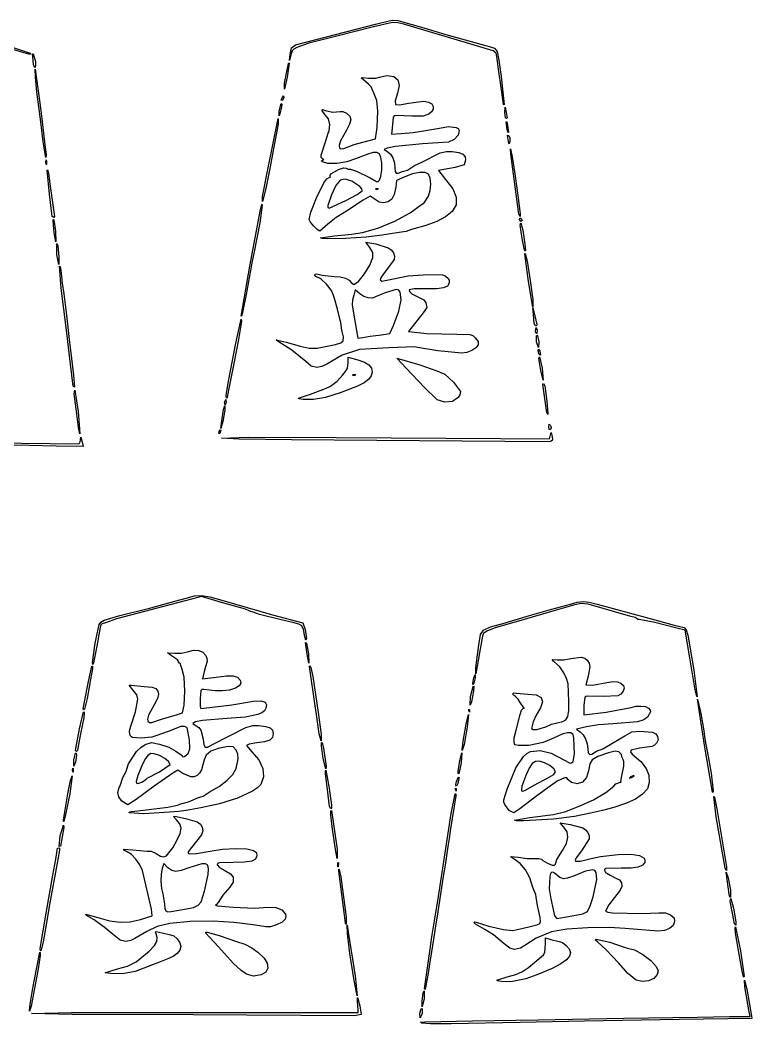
# Model space of a CAD drawing. Extents: x 118 to 1734, y 127 to 2403.
# Drawn here: x 1312 to 1722, y 733 to 1296 of the extents above; entities that cross this region are included whole.
import ezdxf

# ---------------------------------------------------------------- set-up
doc = ezdxf.new("R2010")
doc.units = 0
doc.layers.get('0').update_dxf_attribs({"linetype": 'CONTINUOUS'})

msp = doc.modelspace()

# ---------------------------------------------------------------- linework, layer by layer
at = {"color": 7}
for points in [[(1582.5, 1248.4929), (1581.3945, 1256.680425), (1579.8087, 1268.25), (1578.8499, 1275.263775), (1578.375214, 1277.19126), (1576.733503, 1278.545747), (1563.75, 1282.51065), (1534.125, 1291.136025), (1526.786325, 1293.3741), (1523.419973, 1294.269446), (1520.345081, 1294.395216), (1509.75, 1291.867575), (1488.375, 1286.630775), (1473.529669, 1282.763484), (1466.8443, 1280.3943), (1465.081575, 1279.5), (1464.224766, 1278.563672), (1463.384325, 1276.3125), (1462.5555, 1273.125), (1462.930125, 1276.42845), (1463.747269, 1280.277816), (1465.947825, 1281.777675), (1510.875, 1293.4818), (1518.4284, 1295.3454), (1520.573305, 1295.745553), (1523.328403, 1295.463563), (1537.875, 1291.38615), (1550.25, 1287.72435), (1575.23535, 1280.697975), (1577.525067, 1280.042024), (1578.909244, 1278.127134), (1579.97693, 1273.344071), (1581.317175, 1264.0836), (1582.977375, 1248.227325), (1582.5, 1248.4929)], [(1311.375, 1278.082275), (1298.625, 1281.804525), (1286.625, 1285.523775), (1272.114675, 1290.0192), (1262.329331, 1292.513447), (1260.051286, 1292.532847), (1257.864675, 1291.95855), (1243.125, 1288.153425), (1225.875, 1283.922525), (1218.75, 1282.213275), (1209.188625, 1279.342575), (1207.001953, 1279.049934), (1206.794242, 1279.540487), (1207.52175, 1280.26485), (1219.875, 1283.625975), (1247.06295, 1290.39375), (1262.2857, 1293.75), (1274.47275, 1290.674625), (1300.5, 1282.734975), (1317.3375, 1277.185425), (1317.573979, 1276.660662), (1316.667534, 1276.63395), (1311.375, 1278.082275)], [(1319.25, 1270.78125), (1318.77585, 1275.09375), (1318.607475, 1276.806553), (1319.053575, 1276.875), (1320.259059, 1272.545606), (1320.377218, 1270.083509), (1319.985675, 1269), (1319.25, 1270.78125)], [(1459.90425, 1260.375), (1461.453684, 1268.753466), (1462.130179, 1271.379936), (1462.34482, 1271.862936), (1462.439325, 1271.625), (1461.37065, 1263.769781), (1459.8207, 1257.078375), (1459.90425, 1260.375)], [(1324.579275, 1227.5625), (1323.32685, 1238.625), (1321.142025, 1255.5), (1320.303234, 1263.675619), (1320.218025, 1268.25), (1322.6628, 1250.625), (1323.73995, 1242), (1325.635725, 1225.875), (1326.4029, 1220.4375), (1326.164325, 1218.75), (1324.579275, 1227.5625)], [(1480.03215, 1173.59985), (1487.81355, 1174.8684), (1497.375, 1175.745075), (1503.4863, 1176.7551), (1512.074716, 1179.060286), (1521.56835, 1182.937013), (1530.303396, 1187.605345), (1536.61605, 1192.28535), (1538.175375, 1193.25), (1540.472775, 1196.94195), (1541.545332, 1200.287943), (1541.899303, 1203.847678), (1541.53551, 1207.076537), (1540.454775, 1209.4299), (1538.580764, 1210.30595), (1535.459269, 1210.316953), (1531.540852, 1209.513611), (1527.276075, 1207.946625), (1522.67685, 1205.874375), (1522.170525, 1202.057475), (1521.320916, 1198.039719), (1519.953019, 1195.324678), (1517.962575, 1193.780129), (1515.245325, 1193.27385), (1512.906056, 1193.759213), (1510.6371, 1195.125), (1507.7499, 1197), (1503.871059, 1194.854831), (1494.566175, 1188.53895), (1488.7575, 1185), (1484.178075, 1181.25), (1479.599325, 1177.5), (1478.134109, 1178.310469), (1476.184763, 1180.202288), (1474.480441, 1182.366075), (1473.7503, 1183.99245), (1474.607325, 1188.068841), (1477.6923, 1196.026875), (1481.851153, 1204.415972), (1483.577404, 1206.696589), (1484.937825, 1207.4949), (1485.543206, 1207.642416), (1485.506775, 1207.9935), (1485.371856, 1208.749099), (1486.148391, 1209.723075), (1490.079675, 1212.013125), (1492.951116, 1213.003247), (1494.4806, 1212.66255), (1495.5003, 1212.242775), (1496.863338, 1212.195001), (1500.155737, 1211.019534), (1507.748325, 1207.23855), (1511.434031, 1205.182659), (1512.293142, 1205.250411), (1513.0449, 1205.9112), (1513.86234, 1208.084092), (1514.317847, 1211.702391), (1514.340636, 1215.646925), (1513.859925, 1218.798525), (1512.976059, 1220.713112), (1511.666213, 1221.601847), (1509.606159, 1221.544752), (1506.471675, 1220.62185), (1499.6253, 1217.876175), (1494.83079, 1216.259973), (1489.176253, 1215.386109), (1484.115983, 1215.374741), (1481.104275, 1216.346025), (1480.613372, 1217.067234), (1481.2878, 1217.2728), (1481.882006, 1217.445319), (1481.1171, 1218.0297), (1480.381058, 1218.711056), (1480.320741, 1219.98945), (1482.694125, 1226.989425), (1484.2503, 1232.426925), (1484.877375, 1233.75), (1485.197325, 1237.184775), (1484.463703, 1240.350984), (1482.508275, 1242.74775), (1480.667934, 1245.258525), (1481.161871, 1245.603548), (1482.58965, 1245.08595), (1486.855725, 1244.179659), (1491.0003, 1244.503275), (1492.510847, 1244.418356), (1494.5628, 1243.512525), (1496.369027, 1241.899262), (1496.959706, 1239.903197), (1496.333557, 1237.362421), (1494.4893, 1234.115025), (1491.238538, 1227.960666), (1490.523021, 1225.511211), (1490.6178, 1224.011925), (1491.476, 1223.592761), (1493.149847, 1223.771484), (1498.87515, 1225.90665), (1506.561825, 1228.12725), (1510.869975, 1229.2416), (1511.679769, 1235.485453), (1512.05835, 1244.625), (1511.504709, 1250.569828), (1510.0293, 1254.354375), (1509.00015, 1257.054675), (1508.394291, 1258.381191), (1506.93765, 1259.855925), (1502.771109, 1263.356578), (1503.808719, 1263.558395), (1506.9249, 1263.272925), (1511.065547, 1263.129328), (1513.125, 1263.75), (1517.120775, 1264.704525), (1521.024471, 1264.060744), (1523.349244, 1262.15505), (1524.07182, 1259.025919), (1523.168925, 1254.711825), (1521.861914, 1250.526901), (1522.100962, 1248.512053), (1524.394261, 1248.200385), (1529.25, 1249.125), (1537.837941, 1250.209706), (1540.602097, 1249.817887), (1542.326325, 1248.803775), (1543.137387, 1247.359418), (1543.112419, 1245.830419), (1542.279729, 1244.317198), (1540.667625, 1242.920175), (1537.598475, 1241.920397), (1531.161975, 1241.808525), (1522.2246, 1242.1809), (1521.350371, 1242.132498), (1520.818978, 1241.314772), (1520.12475, 1235.166825), (1519.875, 1231.875), (1525.125, 1232.1474), (1531.875, 1232.79255), (1538.8017, 1233.770925), (1546.6767, 1235.147925), (1551.673772, 1235.998528), (1556.0625, 1235.605725), (1557.155765, 1234.938952), (1557.649711, 1233.913487), (1557.105525, 1231.295353), (1554.961702, 1228.769061), (1551.75, 1227.35235), (1537.125, 1226.277975), (1522.054641, 1224.875916), (1517.446271, 1224.033168), (1515.75, 1223.232825), (1517.664, 1221.868725), (1519.280101, 1220.5791), (1520.576034, 1218.463781), (1521.43745, 1215.777272), (1521.75, 1212.774075), (1521.866556, 1210.842446), (1522.401478, 1209.960366), (1523.632649, 1209.994414), (1525.83795, 1210.811175), (1528.693425, 1211.5566), (1530.370875, 1212.745425), (1532.623275, 1214.25), (1536.819525, 1216.131375), (1547.123578, 1221.267703), (1550.56108, 1222.075921), (1553.810925, 1222.04325), (1557.459673, 1221.43428), (1559.809481, 1220.490694), (1561.008387, 1219.115754), (1561.204425, 1217.212725), (1560.583425, 1214.583375), (1555.514053, 1213.021997), (1549.13265, 1212), (1546.206225, 1211.3814), (1550.114475, 1206.3189), (1554.12249, 1201.229314), (1556.078316, 1196.466591), (1555.952033, 1192.178715), (1553.713725, 1188.513675), (1550.003919, 1185.465872), (1545.269484, 1182.873019), (1539.08522, 1180.543444), (1531.025925, 1178.285475), (1527.9594, 1177.25445), (1522.808475, 1176.4101), (1514.625, 1175.254425), (1505.669684, 1174.122669), (1493.973769, 1173.328772), (1483.955257, 1173.084057), (1480.955653, 1173.233683), (1480.03215, 1173.59985)], [(1458.011475, 1250.76825), (1458.75, 1252.5), (1459.350506, 1253.201812), (1459.488525, 1252.35675), (1458.75, 1250.625), (1458.011475, 1250.76825)], [(1456.925175, 1244.625), (1458.0345, 1249.060275), (1458.355324, 1248.6687), (1458.233981, 1246.857319), (1457.12655, 1242.375), (1456.879908, 1241.985971), (1456.763063, 1242.243234), (1456.925175, 1244.625)], [(1583.750025, 1241.000025), (1583.325375, 1244.187525), (1583.400675, 1246.875), (1584.08715, 1243.949325), (1584.523781, 1241.023791), (1584.289123, 1240.657276), (1583.750025, 1241.000025)], [(1447.553775, 1196.8125), (1450.5318, 1212), (1456.271325, 1240.5), (1456.217466, 1237.305759), (1455.037875, 1230.479175), (1453.538775, 1222.604175), (1451.7693, 1213.5), (1449.330525, 1201.3125), (1447.45155, 1194), (1447.553775, 1196.8125)], [(1584.503925, 1234.41795), (1584.0822, 1238.53125), (1584.166424, 1238.883749), (1584.335241, 1238.665416), (1584.828525, 1236.75), (1585.25025, 1232.6367), (1584.931003, 1232.855419), (1584.503925, 1234.41795)], [(1585.6098, 1226.625), (1585.012725, 1230), (1584.836128, 1231.300884), (1585.4526, 1231.0329), (1586.00505, 1229.698341), (1586.049675, 1227.6579), (1585.792725, 1226.309653), (1585.6098, 1226.625)], [(1591.223175, 1187.00595), (1586.617275, 1220.625), (1586.507531, 1223.608341), (1587.369225, 1219.125), (1588.83765, 1209.499275), (1590.7506, 1196.06385), (1591.905422, 1186.852425), (1591.799371, 1185.654316), (1591.223175, 1187.00595)], [(1326.146175, 1216.125), (1326.267263, 1217.324316), (1326.51975, 1217.04825), (1326.492, 1214.79825), (1326.236381, 1214.807128), (1326.14625, 1216.125)], [(1329.742575, 1185.5625), (1328.25, 1198.125), (1326.843675, 1211.625), (1327.093977, 1211.874493), (1327.570059, 1209.916097), (1328.5746, 1202.625), (1330.977825, 1185.58365), (1330.54425, 1185), (1329.742575, 1185.5625)], [(1494.140925, 1194.55725), (1500.464494, 1197.922912), (1503.358275, 1199.951625), (1503.220939, 1201.11913), (1502.102991, 1202.541047), (1497.636675, 1205.46285), (1493.902283, 1206.644031), (1491.026822, 1205.942447), (1488.575781, 1203.066252), (1486.11465, 1197.7236), (1484.129822, 1191.780778), (1484.175997, 1190.590801), (1484.85675, 1190.24475), (1494.140925, 1194.55725)], [(1512.5469, 1201.20315), (1511.109375, 1201.2624), (1510.783941, 1200.95955), (1511.562525, 1200.80925), (1512.5469, 1201.203225)], [(1435.587825, 1129.7439), (1440.43005, 1157.8689), (1446.333337, 1189.522575), (1447.091794, 1192.63178), (1447.336575, 1191.94155), (1446.005494, 1182.054394), (1442.8419, 1165.875), (1441.82025, 1160.625), (1438.439353, 1141.937588), (1436.497738, 1132.800888), (1435.857609, 1130.233913), (1435.587825, 1129.7439)], [(1330.8459, 1176.5625), (1330.145484, 1183.275966), (1330.225438, 1183.950048), (1330.556625, 1183.714125), (1331.633147, 1177.354331), (1331.8005, 1171.5), (1330.8459, 1176.5625)], [(1591.5, 1183.91925), (1591.720312, 1184.608894), (1592.25, 1184.625), (1593, 1183.45575), (1592.25, 1182.75), (1591.5, 1183.91925)], [(1594.245525, 1166.8125), (1592.99685, 1173.375), (1591.838625, 1180.6875), (1592.189775, 1182), (1593.319125, 1178.0625), (1594.412925, 1170.1875), (1594.797056, 1166.629238), (1594.641539, 1166.319476), (1594.245525, 1166.8125)], [(1332.3477, 1164.40875), (1332.28395, 1170.5337), (1332.813525, 1169.187525), (1333.41555, 1163.0625), (1333.416225, 1158.75), (1332.347925, 1164.40875)], [(1471.711275, 1104.439425), (1463.882709, 1110.788719), (1456.205175, 1115.519025), (1455.23715, 1116.487125), (1461.531975, 1115.03535), (1468.551934, 1112.923255), (1473.741666, 1111.905384), (1478.131058, 1111.868303), (1482.75, 1112.698575), (1488.375, 1113.92265), (1491.348218, 1114.75717), (1492.7721, 1116.009094), (1492.893007, 1118.232652), (1491.9573, 1121.982075), (1491.327075, 1126.270575), (1491.0774, 1127.57715), (1489.5, 1133.625), (1487.889825, 1139.6931), (1487.25, 1141.259475), (1486.099795, 1144.191284), (1483.365956, 1147.74405), (1480.123645, 1150.73966), (1477.448025, 1152), (1476.75, 1152.75), (1477.047765, 1153.29735), (1477.899347, 1153.4649), (1481.013675, 1152.66555), (1487.629725, 1151.9493), (1491.017795, 1151.764263), (1493.931066, 1151.08455), (1496.105816, 1150.001524), (1497.278325, 1148.60655), (1498.711125, 1147.5), (1501.248177, 1149.25293), (1504.635159, 1153.437731), (1507.735, 1158.443416), (1509.410625, 1162.659), (1509.408675, 1165.445663), (1507.59885, 1168.242225), (1505.4879, 1171.237875), (1511.097178, 1170.278775), (1517.967525, 1168.1418), (1519.697491, 1166.865503), (1520.893744, 1165.197741), (1521.459574, 1163.332414), (1521.298275, 1161.463425), (1516.656525, 1155.120075), (1514.130763, 1151.939671), (1513.360866, 1150.094409), (1514.359342, 1149.448018), (1517.1387, 1149.864225), (1529.220759, 1152.294281), (1540.290825, 1153.031775), (1548.281109, 1152.861844), (1549.938821, 1152.392909), (1551.05685, 1151.525625), (1552.152309, 1149.928772), (1552.15275, 1148.337375), (1551.123927, 1146.611943), (1549.009641, 1145.596997), (1545.242321, 1145.151596), (1539.2544, 1145.1348), (1532.582616, 1145.064834), (1529.6847, 1144.596675), (1529.9156, 1143.616706), (1531.252059, 1142.3241), (1535.718375, 1139.969175), (1537.830356, 1138.840369), (1539.0465, 1137.252675), (1539.630309, 1134.628509), (1538.002425, 1132.33335), (1529.25, 1121.129775), (1539.573103, 1120.092056), (1556.437575, 1119.688275), (1563.771309, 1119.561347), (1565.322294, 1118.913301), (1566.747975, 1117.617375), (1568.429616, 1115.467894), (1568.36205, 1113.622275), (1567.114154, 1112.008125), (1564.860347, 1110.546413), (1562.08416, 1109.480137), (1559.269125, 1109.0523), (1545.785438, 1110.347034), (1534.39335, 1112.236275), (1532.81625, 1112.566275), (1518.2979, 1111.92555), (1501.911075, 1111.148025), (1492.16865, 1107.864863), (1483.541775, 1102.933125), (1480.852378, 1101.464025), (1477.916775, 1101.07065), (1474.852669, 1101.732103), (1471.711275, 1104.439425)], [(1596.516225, 1149.1875), (1594.545975, 1164.75), (1594.679652, 1164.895627), (1594.94289, 1164.139988), (1595.731622, 1160.5728), (1597.473075, 1149.75), (1598.88705, 1139.0625), (1599.0432, 1134.75), (1596.516225, 1149.1875)], [(1341.457875, 1090.580175), (1339.9152, 1102.875), (1337.617875, 1122), (1334.773378, 1145.4426), (1333.81635, 1157.816325), (1334.307375, 1156.812525), (1334.662575, 1153.875), (1335.35865, 1148.25), (1336.12275, 1142.25), (1337.636025, 1130.25), (1339.1685, 1116.75), (1339.93425, 1110.75), (1341.712744, 1096.6839), (1342.12515, 1089.875175), (1341.457875, 1090.580175)], [(1507.875, 1118.46885), (1514.15835, 1119.332925), (1518.941775, 1119.965475), (1520.98485, 1124.5452), (1523.913075, 1132.478285), (1525.17315, 1138.984237), (1524.708825, 1143.298409), (1523.812434, 1144.394624), (1522.46385, 1144.65615), (1516.195312, 1142.865328), (1510.9125, 1140.63345), (1509.176245, 1139.940128), (1506.794662, 1140.032259), (1504.247255, 1140.823874), (1502.013525, 1142.229), (1499.47485, 1144.458), (1498.612425, 1141.5795), (1497.968471, 1138.850525), (1497.846609, 1135.969359), (1499.348625, 1125.9369), (1500.94725, 1117.358925), (1503.661125, 1117.798125), (1507.875, 1118.46885)], [(1599.75, 1125.6453), (1599.388125, 1130.7078), (1599.026175, 1134.375), (1600.10535, 1129.875), (1601.1471, 1125.000291), (1601.017402, 1124.355578), (1600.5, 1124.25), (1599.75, 1125.6453)], [(1427.25, 1085.505525), (1428.659925, 1094.318025), (1432.54875, 1114.6875), (1435.568625, 1128), (1435.84095, 1126.6875), (1433.9985, 1116.75), (1431.382125, 1103.25), (1429.100475, 1091.0625), (1427.720569, 1084.283091), (1427.368636, 1083.885109), (1427.25, 1085.505525)], [(1600.5, 1121.58075), (1600.781175, 1123.426359), (1601.467125, 1122.00075), (1601.179575, 1120.0815), (1600.699641, 1120.348641), (1600.5, 1121.58075)], [(1601.074275, 1115.4375), (1600.950769, 1118.581247), (1601.149453, 1119.111219), (1601.5206, 1118.937525), (1602.284737, 1115.301994), (1602.087675, 1112.25), (1601.074275, 1115.4375)], [(1602.500025, 1108.250025), (1602.04755, 1110.312525), (1602.199144, 1111.353722), (1602.813675, 1110.0786), (1603.268175, 1108.139831), (1603.030202, 1107.899616), (1602.500025, 1108.250025)], [(1470.375, 1083), (1467.957953, 1083.343384), (1467.659597, 1083.827597), (1474.5, 1086.006375), (1482.8658, 1089.126225), (1485.6783, 1090.5), (1489.389216, 1093.407066), (1492.5, 1096.875), (1494, 1098.75), (1495.140459, 1100.674116), (1495.5, 1103.519325), (1495.5, 1106.788725), (1500.883575, 1105.3125), (1504.664137, 1104.029455), (1507.15635, 1102.538278), (1508.535038, 1100.688043), (1508.975025, 1098.327825), (1508.4911, 1096.223072), (1506.975516, 1094.240719), (1504.403429, 1092.357281), (1500.75, 1090.549275), (1490.970621, 1086.712184), (1482.882075, 1084.233038), (1476.133741, 1083.024691), (1470.375, 1083)], [(1545.375, 1082.879325), (1538.25, 1089.69), (1527.9738, 1100.68845), (1522.7913, 1106.25), (1535.67855, 1102.455525), (1538.907675, 1101.367725), (1545.220425, 1099.16565), (1549.71165, 1097.25), (1554.506606, 1092.795075), (1558.5, 1087.446), (1558.15755, 1085.628285), (1557.208699, 1084.084886), (1553.962781, 1081.984903), (1549.704223, 1081.4738), (1545.375, 1082.879325)], [(1603.539975, 1099.296375), (1602.329625, 1106.0625), (1602.65265, 1107), (1604.235141, 1100.649628), (1604.85525, 1093.855275), (1603.539975, 1099.296375)], [(1499.7969, 1096.95315), (1498.359375, 1097.0124), (1498.033941, 1096.70955), (1498.812525, 1096.55925), (1499.7969, 1096.953225)], [(1606.889025, 1075.6875), (1605.75765, 1083.682575), (1604.550825, 1091.370075), (1604.95575, 1092), (1605.777, 1090.6875), (1606.76835, 1082.0625), (1607.462259, 1075.456378), (1607.333863, 1074.726252), (1606.889025, 1075.6875)], [(1344.4221, 1067.41245), (1343.191275, 1077.75), (1342.059525, 1086.1875), (1342.297125, 1088.25), (1344.251259, 1076.228466), (1345.26225, 1063.762275), (1344.4221, 1067.41245)], [(1426.282725, 1081.5), (1426.96245, 1083), (1427.25, 1081.5), (1426.5702, 1080), (1426.282725, 1081.5)], [(1424.664225, 1071.111075), (1425.729975, 1077.486075), (1426.371075, 1079.625), (1426.402575, 1077), (1425.3369, 1070.625), (1424.2398, 1066.875), (1424.664375, 1071.111075)], [(1608.0228, 1067.6625), (1608.179644, 1069.258922), (1608.8505, 1068.4902), (1609.277944, 1067.234269), (1608.828, 1066.2777), (1608.192956, 1066.138697), (1608.0231, 1067.6625)], [(1423.2984, 1065.06015), (1423.723847, 1066.0473), (1424.09085, 1065.852525), (1423.6263, 1064.0763), (1423.131319, 1063.891706), (1423.2984, 1065.06015)], [(1607.105925, 1059.377325), (1463.834775, 1060.524075), (1434.369938, 1060.7538), (1424.551875, 1061.368275), (1439.441738, 1061.865159), (1488.8421, 1061.68845), (1581, 1061.095425), (1608.375, 1060.979475), (1608.848775, 1063.1772), (1609.237716, 1064.532731), (1609.411275, 1063.74885), (1609.91745, 1061.0349), (1609.821881, 1060.133362), (1608.835875, 1059.55515), (1607.105925, 1059.377325)], [(1316.7531, 1057.22775), (1281.75, 1057.808775), (1238.625, 1058.63145), (1201.875, 1059.476175), (1171.125, 1060.176975), (1166.39325, 1060.438725), (1164.762309, 1060.678941), (1164.326175, 1061.17065), (1169.432925, 1061.59065), (1277.625, 1059.3048), (1312.5, 1058.63775), (1344.5625, 1058.2185), (1345.224609, 1058.828034), (1345.5, 1060.24965), (1345.776122, 1061.841112), (1346.5131, 1059.11415), (1346.991675, 1056.603675), (1331.936475, 1056.86415), (1316.7531, 1057.22775)], [(1352.25, 935.566725), (1353.858281, 946.443047), (1356.014775, 956.827575), (1356.92934, 958.155339), (1358.781966, 959.270709), (1367.625, 961.874325), (1384.875, 966.339075), (1398.375, 969.900225), (1404.75, 971.695875), (1409.423406, 972.910205), (1413.334266, 973.175456), (1417.932149, 972.40568), (1424.666625, 970.514925), (1453.125, 962.259525), (1470.125325, 957.764025), (1471.382175, 954.158419), (1472.25, 948.963075), (1471.849809, 948.185203), (1471.200375, 949.961025), (1470.450612, 954.083565), (1469.6247, 956.150316), (1467.927195, 957.117702), (1464.56265, 957.94215), (1458, 959.595975), (1445.8125, 962.517675), (1443.75, 963.1875), (1442.29425, 963.75), (1440.428475, 964.413525), (1437.94665, 965.45055), (1424.585025, 969.2502), (1413.295125, 972.67635), (1407.710025, 971.1924), (1365.6729, 960.1188), (1359.51825, 957.86895), (1357.62855, 957.295575), (1357.014694, 956.883825), (1356.503775, 955.297575), (1354.48425, 943.888725), (1352.804569, 935.431406), (1352.388143, 934.430562), (1352.25, 935.566725)], [(1689.9075, 920.343675), (1686.708375, 939.35535), (1684.2696, 953.696175), (1679.625, 954.948825), (1667.3889, 958.107075), (1658.5764, 959.710125), (1657.816181, 959.631797), (1657.5, 960.02355), (1656.3648, 960.75), (1653.9273, 961.4388), (1629.9366, 968.237925), (1626.067575, 968.763816), (1622.4366, 967.962825), (1612.125, 964.8651), (1603.125, 962.255025), (1594.125, 959.705625), (1577.878434, 955.091156), (1573.632075, 953.2713), (1572.075825, 952.5), (1571.345173, 952.075874), (1570.702819, 950.415872), (1569.0723, 941.0625), (1566.954825, 929.25), (1566.978206, 932.531194), (1567.77885, 938.625), (1568.9889, 946.709925), (1569.746155, 951.217763), (1571.344509, 953.790263), (1575.236584, 955.582125), (1582.875, 957.74805), (1597.17975, 961.9317), (1608.80475, 965.246175), (1620, 968.371875), (1623.888923, 969.421825), (1627.150575, 969.756591), (1630.613489, 969.369768), (1635.1062, 968.25495), (1663.875, 960.3852), (1678.125, 956.559975), (1683.75, 955.1658), (1684.811756, 953.967637), (1685.761125, 950.936625), (1689.117291, 931.4001), (1691.10135, 916.42905), (1690.631494, 917.221509), (1689.9075, 920.343675)], [(1472.655675, 939.1875), (1471.8027, 945.375), (1471.685419, 946.838794), (1472.1429, 946.5), (1473.365578, 940.41015), (1473.532725, 935.25), (1472.655675, 939.1875)], [(1372.87755, 851.245875), (1373.002003, 851.805994), (1373.95575, 852.09375), (1376.0625, 852.3273), (1382.25, 853.02435), (1394.570475, 854.47995), (1399.809525, 855.657225), (1401.75, 856.34265), (1406.099062, 857.589759), (1411.590225, 859.92165), (1413.761475, 860.456775), (1414.323975, 860.711775), (1418.155575, 863.211975), (1423.189886, 866.164078), (1427.525241, 869.481694), (1430.843244, 872.885231), (1432.8255, 876.0951), (1433.942109, 881.634891), (1433.610894, 884.169334), (1432.6875, 886.482975), (1431.107812, 888.411956), (1428.375, 888.504375), (1422.768847, 887.490724), (1418.571722, 885.877013), (1415.872492, 883.711938), (1414.760025, 881.0442), (1413.423397, 875.458118), (1412.290792, 873.546065), (1410.879666, 872.241356), (1409.213273, 871.559004), (1407.31487, 871.514023), (1402.91505, 873.396225), (1400.120775, 875.29245), (1397.372925, 873.601575), (1386.738131, 866.317697), (1376.78475, 858.7947), (1372.039575, 855.75), (1368.692325, 857.942325), (1366.99395, 860.245106), (1366.5, 862.817325), (1367.124975, 865.5), (1367.828775, 866.4375), (1369.296206, 871.232934), (1371.1332, 874.5), (1371.3909, 875.224275), (1372.403025, 878.786775), (1376.915391, 885.631706), (1379.349671, 888.021534), (1381.827075, 889.6359), (1385.308322, 890.853553), (1389.871425, 889.905525), (1395, 888.10065), (1398.9375, 885.83325), (1402.5, 883.39575), (1402.873481, 882.759495), (1403.782856, 882.82725), (1405.942875, 884.623275), (1406.833912, 887.2635), (1406.6949, 892.252275), (1405.332075, 899.07735), (1404.020777, 899.779372), (1401.855, 899.678222), (1394.630325, 897.002475), (1387.77255, 894.436875), (1385.498775, 893.748825), (1379.48145, 893.25), (1374.657816, 893.527106), (1373.76767, 894.099171), (1373.23635, 895.16085), (1372.941337, 897.26655), (1373.701125, 899.84835), (1376.402109, 908.042316), (1377.75, 914.988375), (1377.0705, 917.452209), (1374.938625, 920.35755), (1372.871138, 922.873181), (1374.001125, 922.82595), (1381.287375, 922.152075), (1385.671641, 921.863034), (1387.7694, 920.998275), (1388.885201, 919.447441), (1389.275981, 917.822288), (1388.943752, 916.004309), (1387.890525, 913.875), (1383.639019, 906.068841), (1383.014241, 903.919583), (1383.27, 902.64765), (1384.142244, 902.049516), (1385.582578, 902.035425), (1390.875, 903.87345), (1399.875, 906.486525), (1402.674525, 907.39905), (1403.684418, 911.673321), (1403.997478, 919.521563), (1403.62675, 927.387466), (1402.585275, 931.714725), (1401.75, 933.9), (1401.516675, 934.853437), (1400.95575, 935.25), (1400.523272, 935.457891), (1400.5989, 935.957775), (1399.911084, 937.041722), (1397.64315, 938.654025), (1394.25, 941.03265), (1398.192375, 940.930275), (1401.999459, 940.835541), (1405.504875, 941.627475), (1408.909017, 942.439639), (1411.833206, 942.352247), (1414.14458, 941.391868), (1415.710275, 939.585075), (1416.384455, 937.961848), (1416.500888, 936.308063), (1414.82955, 930.53535), (1413.983025, 926.516925), (1421.630775, 927.31875), (1427.123238, 928.048905), (1431.023194, 928.053394), (1433.551296, 927.306748), (1434.9282, 925.7835), (1435.3155, 924.072844), (1434.432, 922.563), (1432.303444, 921.174971), (1429.041788, 920.184891), (1425.111094, 919.688671), (1420.975425, 919.782225), (1414.599825, 920.440425), (1413.599865, 920.425553), (1413.034922, 919.830609), (1412.5377, 915.1875), (1412.532928, 911.217356), (1413.005325, 909.75), (1421.06745, 910.814025), (1430.25, 911.88525), (1435.875, 912.722925), (1442.214841, 913.90234), (1446.521906, 914.149087), (1448.970105, 913.451566), (1449.73335, 911.798175), (1449.452004, 910.050177), (1448.598804, 908.57915), (1447.103479, 907.361127), (1444.895756, 906.372141), (1438.06203, 904.985411), (1427.53545, 904.227225), (1413.812559, 903.084956), (1409.897352, 902.261182), (1408.5, 901.352625), (1410.3294, 900.017325), (1411.838706, 899.139179), (1412.933653, 897.729984), (1414.198875, 892.717725), (1414.649523, 889.466991), (1415.334178, 888.072506), (1416.783988, 888.225263), (1419.5301, 889.61625), (1438.129528, 899.10645), (1442.131304, 900.348455), (1445.221275, 900.349725), (1449.322425, 899.760066), (1451.856281, 898.922456), (1453.142316, 897.661369), (1453.5, 895.801275), (1453.052414, 893.603202), (1451.536388, 892.088841), (1448.692017, 891.109571), (1444.2594, 890.516775), (1439.954128, 889.919363), (1438.5, 889.105275), (1441.489725, 885.55995), (1445.502064, 881.02442), (1447.758441, 876.192234), (1448.148653, 871.461594), (1446.5625, 867.2307), (1444.75498, 865.397199), (1441.851715, 863.460272), (1433.584988, 859.597931), (1423.416391, 856.287262), (1413, 854.17185), (1404.693, 852.724425), (1400.568, 852.09585), (1395.375, 851.769225), (1381.033931, 850.847062), (1372.87755, 851.245875)], [(1588.747425, 847.208475), (1597.372425, 848.751975), (1610.543503, 850.477256), (1617.5016, 852.0816), (1621.5, 853.69365), (1624.875, 855.0405), (1632.960994, 858.672272), (1639.87935, 862.7955), (1644.29535, 866.249925), (1645.520625, 867.556575), (1648.125, 868.6191), (1648.498181, 868.601991), (1648.342275, 868.9077), (1648.904775, 872.06175), (1649.961028, 877.495087), (1649.917349, 880.067187), (1649.4375, 881.56245), (1648.78125, 882.8124), (1648.59375, 884.06955), (1647.1122, 885.5058), (1645.110769, 885.89835), (1641.344775, 884.927625), (1635.419783, 882.85703), (1632.244847, 881.091394), (1630.838875, 878.751417), (1630.220775, 874.9578), (1629.041723, 871.130835), (1626.773138, 868.585266), (1623.813802, 867.591114), (1620.5625, 868.4184), (1618.5, 870.081375), (1618.019321, 870.899871), (1616.729184, 870.985613), (1612.631925, 869.10975), (1608.75, 866.2395), (1601.239875, 860.8722), (1591.73505, 853.619625), (1588.370175, 851.2749), (1585.777528, 852.713691), (1583.309475, 855.939825), (1582.796821, 857.240337), (1582.788328, 858.706294), (1584.666075, 864.564825), (1589.495719, 876.604228), (1593.73935, 882.996525), (1595.52424, 884.62675), (1597.699871, 885.722916), (1603.013691, 886.328962), (1609.261471, 884.846447), (1616.023875, 881.30715), (1619.807906, 879.152794), (1620.705527, 879.324527), (1621.565925, 880.20435), (1622.368584, 884.458744), (1622.03505, 893.249925), (1621.525106, 895.229224), (1620.336113, 896.220394), (1618.342462, 896.264285), (1615.41855, 895.40175), (1610.5434, 893.179575), (1604.743528, 890.828213), (1596.7791, 889.0686), (1590.808228, 889.024716), (1589.035743, 889.428048), (1588.779975, 890.02995), (1588.541025, 891.325425), (1588.4946, 893.371603), (1589.63235, 897.620475), (1591.92, 906.4134), (1592.592112, 908.975503), (1593.647625, 909.8091), (1594.3212, 909.950859), (1593.918825, 910.252875), (1591.91985, 913.13325), (1590.724041, 915.141825), (1589.313525, 916.46595), (1588.066887, 917.37938), (1587.767287, 918.133763), (1588.365551, 918.538327), (1589.8125, 918.4023), (1596.249825, 917.93295), (1600.883561, 917.495166), (1603.596309, 916.047019), (1604.386897, 913.589831), (1603.25415, 910.124925), (1600.92105, 906.100275), (1599.252281, 902.40375), (1598.261325, 898.6215), (1599.152002, 898.04375), (1601.308106, 898.088934), (1606.1928, 899.635875), (1609.381406, 900.967688), (1615.71405, 902.570625), (1617.48978, 903.462261), (1618.594012, 905.403741), (1619.13687, 908.748531), (1619.228475, 913.8501), (1618.697175, 923.688712), (1617.87048, 926.604795), (1616.364975, 929.8929), (1614.170606, 933.201534), (1610.625, 936.4209), (1609.873566, 937.344844), (1612.630725, 937.1313), (1616.290181, 937.101281), (1620.236625, 937.866975), (1626.026297, 938.662284), (1628.028266, 938.128611), (1629.448575, 936.97275), (1630.519089, 935.170669), (1630.941722, 933.229031), (1629.889725, 927.98175), (1628.7258, 923.086875), (1632.451472, 922.989056), (1640.51565, 924.4173), (1643.710166, 924.91165), (1646.280722, 924.804103), (1648.284911, 924.084261), (1649.780325, 922.741725), (1650.180628, 921.21679), (1649.626763, 919.449994), (1648.357341, 917.878245), (1646.610975, 916.93845), (1638.497663, 916.494666), (1629.375, 916.691175), (1628.563357, 916.632538), (1628.060287, 915.998991), (1627.5, 911.740275), (1627.6257, 906.2967), (1640.025797, 907.727344), (1653.986325, 910.430925), (1656.650113, 911.081207), (1659.560803, 911.224022), (1662.143036, 910.880401), (1663.82145, 910.071375), (1664.689621, 908.964707), (1664.906803, 907.889503), (1663.30875, 905.0571), (1661.21328, 903.417873), (1657.694981, 902.309484), (1644, 901.208925), (1635.7248, 900.623597), (1629.066675, 899.6016), (1623.508275, 898.282575), (1625.527275, 896.8119), (1627.226882, 895.091909), (1628.562909, 892.77405), (1629.436801, 890.081791), (1629.75, 887.2386), (1630.0407, 885.029681), (1630.875, 883.978725), (1632, 884.1291), (1634.714109, 885.892688), (1638.24075, 887.249925), (1650.48105, 894.554625), (1654.434825, 896.674125), (1658.73105, 897.171375), (1665.935644, 896.540466), (1667.81752, 895.599817), (1668.83205, 894.159), (1669.139756, 892.228088), (1668.19365, 890.357925), (1667.168114, 889.17907), (1665.794363, 888.475106), (1658.8125, 887.530425), (1654.040409, 886.388812), (1653.703562, 885.478193), (1654.6875, 884.305575), (1659.440749, 880.060419), (1662.440756, 876.242278), (1663.909498, 872.474354), (1664.06895, 868.37985), (1663.205831, 864.791597), (1660.41795, 861.72945), (1656.516188, 859.051791), (1651.5, 856.8252), (1644.375, 854.2392), (1638, 852.651225), (1631.25, 851.08545), (1622.332247, 849.287569), (1610.625, 847.876575), (1593.889678, 846.932691), (1589.836065, 846.917094), (1588.747425, 847.208475)], [(1347.0183, 909.412275), (1347.815475, 913.499775), (1350.014925, 925.03005), (1351.84275, 933.5925), (1352.189167, 933.49565), (1352.185716, 932.181741), (1351.14105, 926.030625), (1349.30715, 915.45345), (1347.791175, 909.49095), (1347.235312, 909.136894), (1347.0183, 909.412275)], [(1479.3576, 895.6875), (1478.52585, 901.125), (1477.821825, 906.375), (1477.1082, 911.25), (1473.761475, 933.29685), (1474.014004, 933.90492), (1474.569178, 932.735194), (1475.66325, 927.75645), (1478.654325, 907.5), (1479.450375, 902.25), (1480.46895, 895.3125), (1480.45845, 891.75), (1479.357675, 895.6875)], [(1565.33625, 924), (1566, 927), (1566.60045, 928.875), (1566.66345, 927), (1565.9997, 924), (1565.404378, 923.250019), (1565.33595, 924)], [(1564.132425, 916.5435), (1565.573072, 922.210462), (1565.797076, 922.459941), (1565.907643, 922.129146), (1565.670525, 919.5), (1564.645425, 913.572488), (1563.809325, 911.661675), (1564.132425, 916.5435)], [(1699.59315, 862.875), (1695.106125, 889.3125), (1691.21325, 915), (1693.060725, 906.9375), (1694.7066, 897.375), (1695.3825, 892.593825), (1696.13595, 888.732225), (1696.8921, 884.8884), (1698.81225, 873.4884), (1700.0196, 863.7384), (1699.764272, 862.819266), (1699.59315, 862.875)], [(1342.857975, 887.4375), (1345.0431, 898.358325), (1347.29685, 908.046825), (1347.596757, 907.34786), (1347.337547, 904.529437), (1345.56525, 895.5828), (1344, 887.52195), (1343.775478, 886.270519), (1343.235675, 885.75), (1342.809478, 886.245703), (1342.857975, 887.4375)], [(1559.29935, 886.6506), (1559.941275, 891.5256), (1561.5501, 900.953625), (1562.85525, 906.394725), (1562.263875, 899.4411), (1560.422484, 889.629816), (1559.651087, 886.76826), (1559.407755, 886.3017), (1559.29935, 886.6506)], [(1563.059175, 908.68725), (1563.209475, 909.465834), (1563.512325, 909.1404), (1563.453075, 907.702875), (1563.0591, 908.68725)], [(1481.4156, 881.818725), (1480.546669, 888.894937), (1480.564952, 890.585498), (1480.896, 890.853975), (1481.638725, 887.541525), (1483.2303, 877.3125), (1482.96615, 876), (1481.4156, 881.818725)], [(1341.847725, 881.00085), (1342.815853, 884.700769), (1343.131016, 884.855754), (1343.25, 883.718775), (1342.727269, 879.671587), (1341.753075, 877.5), (1341.847725, 881.00085)], [(1380.339675, 868.620375), (1382.25, 870.120375), (1382.91915, 870.75), (1389.870272, 874.302797), (1395.75, 878.502975), (1394.908556, 880.035124), (1392.75615, 881.788125), (1389.850669, 883.391726), (1386.75, 884.475675), (1384.953551, 884.526711), (1383.391931, 883.659459), (1381.895759, 881.718353), (1380.29565, 878.547825), (1377.650616, 872.234789), (1376.774813, 868.811119), (1377.001076, 868.025647), (1377.670491, 867.773939), (1380.3399, 868.620375)], [(1557.2139, 874.5), (1558.155825, 880.6875), (1559.173575, 885), (1558.884525, 879.409153), (1557.456975, 873.248325), (1557.099131, 873.333966), (1557.2139, 874.5)], [(1599.75, 866.7675), (1607.8125, 871.106625), (1610.770687, 872.857172), (1611.75, 874.35735), (1610.82357, 875.971385), (1608.529519, 877.816594), (1605.595709, 879.413712), (1602.75, 880.283475), (1600.525371, 880.166674), (1598.674369, 878.964881), (1596.945063, 876.414016), (1595.085525, 872.25), (1592.897337, 866.343663), (1592.699456, 863.750156), (1593.462146, 863.560235), (1594.860729, 864.035946), (1599.75, 866.7675)], [(1341.118425, 875.25), (1341.229556, 876.298828), (1341.496725, 876.1875), (1341.496725, 874.3125), (1341.229556, 874.201172), (1341.118425, 875.25)], [(1484.985375, 854.8125), (1483.8666, 864.375), (1482.833138, 873.184003), (1482.801977, 874.923446), (1483.073175, 875.1768), (1484.588925, 866.23935), (1486.122, 855.5625), (1486.147603, 854.105859), (1485.73125, 853.5), (1484.985375, 854.8125)], [(1336.037325, 847.5), (1338.494803, 862.061175), (1340.039052, 869.471398), (1340.842425, 872.0985), (1339.539225, 861.9735), (1336.988934, 849.379894), (1336.181807, 846.557323), (1336.010299, 846.490079), (1336.037325, 847.5)], [(1555.957575, 868.3125), (1557.207225, 871.125), (1557.662409, 871.3506), (1557.4854, 870.50115), (1557, 867.68865), (1556.235675, 866.25), (1555.819566, 866.824219), (1555.957575, 868.3125)], [(1655.25, 871.5), (1655.824219, 872.013488), (1655.625, 872.22705), (1653.75, 871.5), (1653.175781, 870.986512), (1653.375, 870.77295), (1655.25, 871.5)], [(1538.320725, 752.625), (1541.219775, 773.625), (1542.434925, 781.875), (1543.886025, 790.875), (1546.0812, 804.375), (1553.271825, 850.875), (1555.50405, 861.99435), (1555.825838, 861.919369), (1555.8135, 860.86935), (1552.895025, 842.309625), (1552.070475, 837), (1551.38355, 832.5), (1549.789725, 822), (1548.741225, 815.625), (1545.34305, 793.5), (1544.5812, 789.15435), (1543.43475, 781.65435), (1541.278875, 767.70945), (1540.099275, 760.276425), (1539.077503, 754.301344), (1538.583404, 752.570562), (1538.412814, 752.33022), (1538.320725, 752.625)], [(1555.559175, 864.437475), (1555.709475, 865.216059), (1556.012325, 864.890625), (1555.953075, 863.4531), (1555.5591, 864.437475)], [(1706.735775, 820.3125), (1701.72105, 849.1704), (1700.401725, 860.4204), (1700.609607, 860.401717), (1700.982984, 859.090697), (1702.014525, 853.5), (1707.474, 821.0625), (1707.487106, 819.050119), (1706.735775, 820.3125)], [(1488.36615, 830.8125), (1486.80645, 842.16075), (1485.808331, 849.988969), (1485.77718, 852.171253), (1486.09485, 852.655125), (1489.36665, 830.8125), (1489.43115, 825.75), (1488.365775, 830.8125)], [(1334.1429, 838.5), (1335.943725, 844.5), (1336.148025, 843.0726), (1334.25435, 832.6875), (1333.62465, 832.5), (1334.1429, 838.5)], [(1364.10135, 783.00225), (1358.83365, 787.1778), (1357.5, 788.2455), (1353.1875, 791.317425), (1348.833038, 793.851291), (1348.408964, 794.286761), (1348.57605, 794.5761), (1355.263575, 792.723075), (1361.836802, 790.854241), (1367.767556, 790.039519), (1373.409326, 790.26078), (1379.1156, 791.4999), (1385.6787, 793.678725), (1385.335125, 797.313075), (1380.2517, 818.982225), (1378.77356, 822.216764), (1376.634188, 825.337988), (1374.187352, 827.906948), (1371.786825, 829.4847), (1369.829313, 830.476864), (1369.760662, 830.999053), (1374.884325, 830.5005), (1382.694225, 829.937475), (1385.212406, 829.88565), (1387.98405, 828.44625), (1390.387056, 827.034696), (1392.175341, 826.632337), (1393.647036, 827.259748), (1395.100275, 828.9375), (1397.21955, 831.75), (1399.7682, 836.114325), (1401.386407, 839.770046), (1401.867731, 842.723803), (1401.204115, 845.216352), (1399.3875, 847.48845), (1397.741231, 849.252722), (1398.375, 849.471525), (1404.375, 848.216025), (1410.894975, 846.219731), (1412.733335, 844.919093), (1413.761175, 843.3456), (1414.097991, 841.315733), (1413.365381, 839.051522), (1407.681525, 831.9216), (1405.84485, 829.394945), (1405.88959, 828.668167), (1406.659913, 828.283322), (1410.6279, 828.492125), (1418.25, 829.92675), (1425.050841, 830.913015), (1432.353375, 831.317409), (1438.677947, 831.117693), (1442.5449, 830.291625), (1444.077966, 829.029291), (1444.348275, 827.309025), (1443.577384, 825.433341), (1441.459566, 824.273325), (1437.482164, 823.681659), (1431.132525, 823.511025), (1423.454747, 823.293506), (1422.286471, 822.910697), (1422.133275, 822.23685), (1423.501059, 820.753125), (1426.44795, 818.9598), (1429.534706, 817.048434), (1431.131175, 815.29215), (1431.015947, 812.403984), (1429.151625, 809.625), (1425.332484, 805.10865), (1422.75, 801.12375), (1421.8125, 800.04015), (1421.112832, 799.535767), (1422.2766, 799.115653), (1431, 798.383025), (1442.950847, 797.957831), (1450.72485, 798.450525), (1455.05463, 798.299355), (1458.414337, 796.906425), (1460.322063, 794.609332), (1460.580837, 793.227224), (1460.2959, 791.745675), (1458.581189, 790.039649), (1455.431119, 788.475816), (1451.975639, 787.490275), (1449.3447, 787.519125), (1442.2401, 788.5803), (1431.380025, 789.770175), (1419.80028, 790.54596), (1406.918363, 790.367991), (1395.567457, 789.37337), (1388.58075, 787.6992), (1382.625, 784.81185), (1376.004975, 780.958275), (1373.680987, 779.682778), (1370.9601, 779.24985), (1367.852391, 779.9301), (1364.10135, 783.0021)], [(1582.99665, 777.9375), (1576.865475, 783), (1572, 786), (1566.791175, 789), (1566, 789.83025), (1566.361247, 790.282472), (1567.3125, 790.11735), (1574.342456, 787.843697), (1582.4856, 785.950575), (1587.686878, 785.407781), (1592.792925, 786.420075), (1598.25, 787.891575), (1601.294762, 788.515822), (1602.828234, 789.234984), (1603.274521, 790.467048), (1603.057725, 792.63), (1601.576775, 799.374), (1600.88685, 804.0615), (1600.5987, 805.5), (1599.039825, 809.4375), (1597.243066, 814.86529), (1594.844475, 819.392812), (1591.904084, 822.929379), (1588.481925, 825.3843), (1586.797515, 826.395125), (1586.623453, 826.905966), (1590.816075, 826.43205), (1595.8125, 825.64725), (1602.421453, 825.683288), (1603.878001, 825.341285), (1604.66355, 824.699175), (1605.9048, 823.904775), (1607.234925, 823.14315), (1609.873884, 822.027609), (1611.172042, 822.047889), (1611.6309, 822.5625), (1612.457681, 825.182644), (1615.643925, 830.25), (1617.812557, 834.153233), (1618.638037, 837.647072), (1618.11993, 840.72175), (1616.2578, 843.3675), (1614.27105, 845.771025), (1619.962378, 844.871859), (1626.935025, 842.950125), (1628.515277, 841.846951), (1629.759112, 840.260316), (1630.51031, 838.455754), (1630.61265, 836.6988), (1626.18585, 830.0268), (1623.233989, 826.045941), (1622.739723, 824.863087), (1622.952872, 824.177831), (1625.660331, 824.177756), (1631.6742, 825.801), (1636.809159, 826.878253), (1646.858175, 827.917875), (1653.85337, 828.166328), (1658.714053, 827.505816), (1661.344129, 825.964583), (1661.792658, 824.872523), (1661.6475, 823.570875), (1660.461527, 821.907851), (1658.016975, 820.838362), (1654.10081, 820.308874), (1648.5, 820.26585), (1639.700175, 820.146525), (1639.211821, 819.572841), (1639.230047, 818.680894), (1639.654243, 817.860131), (1640.3838, 817.5), (1642.269, 816.338175), (1645.54665, 814.7532), (1647.444472, 813.782021), (1648.581197, 812.045991), (1648.803367, 809.975033), (1647.957525, 807.999075), (1641.640162, 799.729987), (1639.7274, 796.20345), (1641.007059, 795.586716), (1643.691, 795.267375), (1660.321519, 794.97195), (1669.50735, 795.267375), (1673.316553, 795.341756), (1676.116125, 794.219025), (1678.091719, 792.554953), (1678.358775, 790.3515), (1677.511474, 788.191439), (1675.563431, 786.504694), (1672.704616, 785.401514), (1669.125, 784.99215), (1650.75, 786.44265), (1641.715598, 787.093639), (1629.817088, 786.927366), (1618.072533, 786.073984), (1609.5, 784.66365), (1600.908553, 780.997809), (1594.5, 776.95965), (1592.029716, 775.440675), (1588.643175, 774.747225), (1586.146641, 775.498294), (1582.99665, 777.934725)], [(1323, 775.1979), (1326.3078, 795.01035), (1330.074, 816.375), (1331.641275, 825.270375), (1332.75, 831.457875), (1333.45695, 831.75), (1333.856825, 831.546732), (1333.871916, 830.489203), (1332.426975, 823.125), (1328.2512, 799.875), (1326.466425, 789.75), (1324.551525, 778.9602), (1323.487369, 774.411056), (1323.134278, 774.047002), (1323, 775.1979)], [(1405.006125, 797.469375), (1408.932516, 798.302774), (1411.477125, 799.515291), (1413.068747, 801.431256), (1414.136175, 804.375), (1414.96275, 807.375), (1417.169475, 816.8421), (1417.333751, 820.012603), (1416.8445, 821.928675), (1415.615752, 822.744498), (1413.482025, 822.792572), (1406.25, 820.5531), (1401.861589, 818.929475), (1398.873909, 818.390316), (1396.650287, 818.936486), (1394.55405, 820.56885), (1392.1617, 822.887625), (1391.277225, 820.20765), (1390.70438, 817.034143), (1390.5792, 812.984634), (1390.881802, 808.963489), (1391.5923, 805.875075), (1392.6495, 800.304075), (1392.889027, 797.696537), (1393.42485, 796.312641), (1394.513048, 795.863324), (1396.4097, 796.059525), (1405.006125, 797.46945)], [(1489.646175, 822.375), (1489.767263, 823.574316), (1490.01975, 823.29825), (1489.992, 821.04825), (1489.736381, 821.057128), (1489.64625, 822.375)], [(1493.98515, 789.5625), (1493.208975, 795.375), (1490.256075, 818.562525), (1490.322987, 819.737722), (1490.534572, 819.571808), (1491.362372, 815.396972), (1494.430725, 792.9375), (1494.461475, 789), (1493.985225, 789.5625)], [(1618.875, 793.19235), (1626.91335, 794.759175), (1629.656925, 796.0191), (1631.165771, 799.123407), (1632.845597, 804.259978), (1634.81325, 813.990525), (1634.41142, 817.874734), (1633.717413, 818.932331), (1632.573197, 819.417966), (1628.5697, 818.726483), (1621.67205, 815.90655), (1618.442954, 814.652568), (1616.069822, 814.337672), (1614.072004, 815.000078), (1611.96885, 816.678), (1610.518732, 817.867363), (1609.553588, 818.092453), (1608.924199, 817.300192), (1608.48135, 815.4375), (1608.066872, 808.804706), (1609.101, 803.059425), (1610.35605, 797.220675), (1611.078628, 793.570378), (1612.3389, 792.014775), (1618.875, 793.19235)], [(1708.9281, 805.6875), (1707.2415, 817.991475), (1708.38555, 814.927697), (1709.677875, 807.9375), (1709.750766, 804.120037), (1709.406746, 804.096877), (1708.9281, 805.6875)], [(1711.92195, 789.1875), (1710.76575, 795), (1709.555925, 801.5625), (1709.851275, 803.25), (1711.353675, 797.8125), (1712.62785, 790.3125), (1712.627194, 788.306288), (1711.92195, 789.1875)], [(1498.906575, 757.2885), (1496.51385, 772.5), (1495.155075, 783.75), (1494.893625, 788.625), (1495.603725, 784.5), (1499.452866, 760.047403), (1500.561, 748.811025), (1498.906575, 757.2885)], [(1362.375, 761.187675), (1359.375, 761.661525), (1362.077625, 762.6027), (1366.2966, 763.83585), (1371.845916, 765.360834), (1376.732775, 767.750775), (1384.062797, 773.779369), (1387.062479, 777.024748), (1388.336475, 779.163225), (1388.535825, 781.5), (1387.967475, 783.58065), (1387.525385, 784.501248), (1387.904475, 784.897322), (1391.227275, 784.133025), (1395.90195, 783), (1397.784955, 782.330782), (1399.687528, 780.663281), (1401.159325, 778.507727), (1401.75, 776.37435), (1401.21138, 774.361884), (1399.705894, 772.435256), (1397.399098, 770.751262), (1394.45655, 769.4667), (1390.798575, 767.90265), (1376.25, 762.4011), (1369.065759, 761.082713), (1362.375, 761.187675)], [(1438.53825, 760.93095), (1435.626845, 763.017216), (1431.339516, 766.960181), (1422.8922, 776.25), (1417.8786, 781.65675), (1415.676937, 783.959091), (1415.740242, 784.358321), (1416.473175, 784.46925), (1423.223175, 782.53905), (1433.027925, 779.2269), (1437.587805, 777.647531), (1441.462181, 775.691456), (1444.961398, 773.170209), (1448.3958, 769.895325), (1450.194227, 767.062117), (1450.491919, 764.282916), (1449.355882, 761.965119), (1446.853125, 760.516125), (1442.496478, 759.843253), (1438.53825, 760.93095)], [(1716.4899, 761.625), (1714.839675, 771), (1712.596303, 783.78915), (1712.266923, 786.774286), (1712.46495, 787.4919), (1715.283487, 773.991009), (1717.3422, 759.602775), (1717.188135, 759.135832), (1716.987797, 759.333694), (1716.4899, 761.625)], [(1581.375, 756.738825), (1579.130334, 757.123671), (1578.811275, 757.5969), (1584.678075, 759.393675), (1589.366382, 760.782076), (1593.190078, 762.458991), (1596.600379, 764.666722), (1600.0485, 767.647575), (1604.926125, 771.75), (1605.667097, 773.042878), (1606.008525, 777.839175), (1606.118925, 781.303275), (1609.028775, 780.276675), (1613.64, 779.25), (1615.607554, 778.604632), (1617.685603, 777.01785), (1619.330851, 775.013637), (1620, 773.115975), (1619.512879, 770.894225), (1617.852797, 768.835172), (1614.721679, 766.676401), (1609.82145, 764.1555), (1601.295, 760.5), (1599.1773, 759.8421), (1595.056275, 758.29125), (1586.625, 756.504525), (1581.375, 756.738825)], [(1656.9375, 757.5234), (1655.25, 758.9253), (1653.75, 760.125), (1652.25, 761.222925), (1647.18015, 766.98495), (1639.85625, 774.75), (1635.3636, 778.849125), (1633.813472, 780.091866), (1634.460525, 780.5961), (1642.152656, 778.894997), (1649.5875, 776.16975), (1652.1036, 775.5), (1655.912864, 774.500774), (1660.582838, 771.977559), (1665.00863, 768.642053), (1668.08535, 765.20595), (1669.173197, 762.84825), (1668.6123, 760.727925), (1666.711405, 758.483756), (1663.838391, 757.121025), (1660.433631, 756.760612), (1656.9375, 757.5234)], [(1317.350025, 744), (1318.50495, 750.75), (1319.48835, 756), (1322.67915, 773.179125), (1322.966781, 772.929018), (1322.923528, 771.283228), (1321.8507, 763.875), (1317.913003, 743.034141), (1317.052979, 740.099296), (1317.350025, 744)], [(1536.75, 733.463925), (1536.123982, 733.970346), (1538.441794, 734.244131), (1565.25, 734.648025), (1602, 735.350475), (1650, 736.179375), (1691.25, 736.866), (1709.145975, 737.194875), (1720.66695, 737.249625), (1720.21185, 739.687125), (1717.727363, 753.705487), (1717.509075, 757.499625), (1718.8947, 752.437125), (1720.767075, 741.749625), (1721.7192, 736.020975), (1681.125, 735.452025), (1627.875, 734.6169), (1591.875, 733.8612), (1553.25, 733.087875), (1541.580338, 732.999581), (1536.75, 733.46355)], [(1537.019325, 745.7922), (1537.5, 750.4797), (1538.13645, 751.5), (1538.097778, 747.271172), (1536.983775, 742.526925), (1537.019025, 745.7922)], [(1499.136, 737.613975), (1408.662825, 738.012075), (1340.958919, 738.215494), (1318.099875, 738.790725), (1340.413641, 739.344703), (1409.377275, 739.474725), (1501.125, 739.397625), (1501.16475, 741.136275), (1500.681225, 745.3125), (1500.688725, 747.75), (1501.986891, 743.151225), (1502.7162, 738.28065), (1499.13855, 737.613975)], [(1535.75145, 738.9375), (1536.400622, 741.468984), (1537.036125, 741.687525), (1536.928294, 738.876778), (1535.933625, 736.5), (1535.75145, 738.9375)]]:
    msp.add_lwpolyline(points, close=True, dxfattribs=at)

doc.saveas('drawing.dxf')
